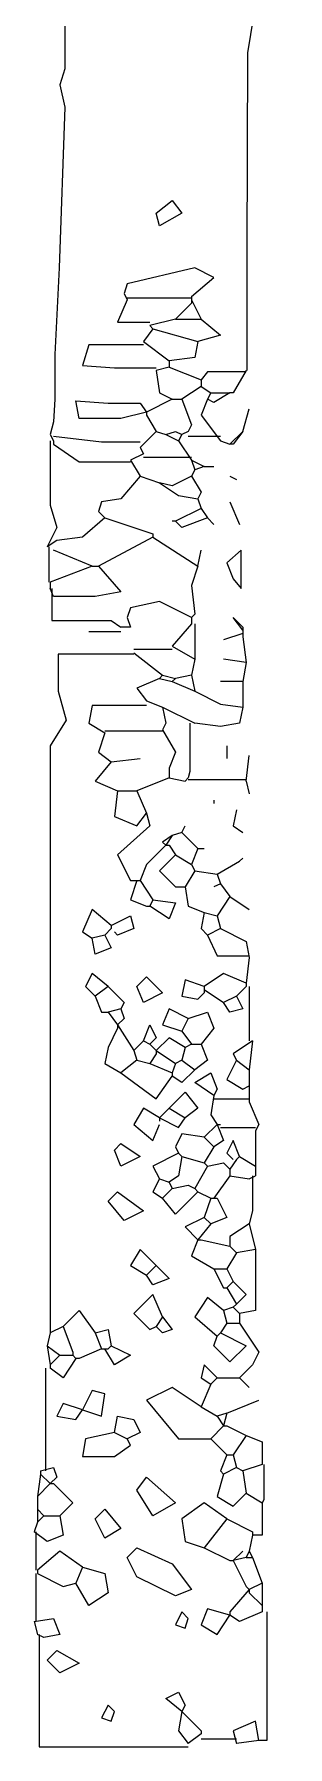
# Model space of a CAD drawing. Header units: millimetres. Extents: x 246 to 337, y 77 to 281.
# Drawn here: x 285.5 to 298.7, y 76.8 to 165.8 of the extents above; entities that cross this region are included whole.
import ezdxf

# ---------------------------------------------------------------- set-up
doc = ezdxf.new("R2010")
doc.units = ezdxf.units.MM

msp = doc.modelspace()

# ---------------------------------------------------------------- linework, layer by layer
at = {"linetype": 'Continuous'}
for points in [[(285.493, 171.793), (286.493, 172.293), (287.326, 171.126), (287.326, 168.294), (287.076, 166.792), (287.076, 163.96), (286.826, 163.126), (287.076, 161.96), (286.784, 153.627), (286.555, 149.126), (286.555, 146.793), (286.493, 145.627), (286.326, 144.96), (286.493, 144.626)], [(298.659, 169.96), (298.159, 171.126), (297.326, 169.46), (296.576, 164.794), (296.534, 154.46), (296.534, 148.293)], [(292.659, 157.126), (293.159, 156.459), (291.992, 155.794), (291.826, 156.459), (292.659, 157.126)], [(293.66, 152.126), (294.826, 153.127), (293.826, 153.627), (290.326, 152.792), (290.159, 152.294), (290.326, 151.959)], [(293.66, 152.126), (293.66, 151.959)], [(290.326, 151.959), (289.825, 150.794), (291.493, 150.794)], [(293.66, 152.043), (290.326, 152.043)], [(293.66, 151.793), (292.825, 150.96)], [(293.66, 151.959), (293.66, 151.793)], [(293.66, 151.959), (294.159, 150.96)], [(291.659, 150.459), (291.159, 149.793)], [(292.825, 150.96), (291.493, 150.626)], [(291.493, 150.626), (291.659, 150.459)], [(291.659, 150.459), (293.993, 149.793)], [(292.825, 150.96), (294.159, 150.96)], [(294.159, 150.96), (295.16, 150.127), (293.993, 149.793)], [(291.159, 149.626), (288.325, 149.626), (287.993, 148.543), (289.659, 148.418), (291.826, 148.418)], [(291.159, 149.793), (292.493, 148.793)], [(293.993, 149.793), (293.826, 148.959), (292.493, 148.793)], [(292.493, 148.793), (292.493, 148.461)], [(292.493, 148.461), (291.826, 148.293)], [(291.826, 148.293), (291.992, 147.127), (292.659, 146.793)], [(292.493, 148.461), (294.159, 147.794)], [(296.492, 148.21), (294.493, 148.21), (294.159, 147.794)], [(294.159, 147.794), (294.159, 147.46)], [(296.492, 148.293), (295.826, 147.127), (295.659, 147.127)], [(292.659, 146.793), (291.325, 146.126)], [(292.659, 146.793), (293.159, 146.793)], [(294.159, 147.46), (293.159, 146.793)], [(293.159, 146.793), (293.66, 145.459), (293.492, 145.126)], [(294.159, 147.46), (294.659, 147.127)], [(294.493, 146.793), (294.159, 145.96), (295.16, 144.626)], [(294.659, 147.127), (294.493, 146.793)], [(295.659, 147.127), (294.826, 146.626), (294.493, 146.793)], [(294.659, 147.127), (295.659, 147.127)], [(291.325, 146.126), (289.993, 145.793), (287.826, 145.793), (287.659, 146.71), (289.326, 146.585), (290.993, 146.585), (291.325, 146.126)], [(291.325, 146.126), (291.325, 145.96)], [(291.325, 145.96), (291.826, 145.126)], [(296.326, 145.126), (296.66, 146.294)], [(291.826, 145.126), (290.993, 144.293)], [(291.826, 145.126), (292.326, 144.96)], [(292.326, 144.96), (292.825, 145.126), (293.159, 144.96)], [(293.492, 145.126), (293.159, 144.96)], [(296.326, 145.126), (295.659, 144.46)], [(296.326, 145.126), (295.826, 144.46), (295.659, 144.46)], [(286.326, 144.626), (286.326, 141.293), (286.659, 140.126), (286.159, 139.127)], [(286.493, 144.876), (288.992, 144.585), (290.993, 144.585)], [(286.493, 144.626), (286.493, 144.46)], [(286.493, 144.46), (287.826, 143.543), (290.492, 143.543)], [(290.993, 144.293), (291.159, 143.959)], [(292.326, 144.96), (292.993, 144.626)], [(293.159, 144.96), (292.993, 144.626)], [(292.993, 144.626), (293.66, 143.627)], [(293.492, 144.876), (295.16, 144.876)], [(295.16, 144.626), (295.659, 144.46)], [(291.159, 143.959), (290.492, 143.627)], [(290.492, 143.627), (290.993, 142.793)], [(291.159, 143.793), (293.66, 143.793)], [(293.66, 143.627), (294.325, 143.294)], [(293.66, 143.627), (293.826, 143.126)], [(294.325, 143.294), (293.826, 143.126)], [(294.325, 143.294), (294.826, 143.294)], [(290.993, 142.793), (289.993, 141.626), (288.992, 141.46), (288.826, 140.959), (289.159, 140.627)], [(290.993, 142.793), (291.992, 142.459)], [(293.66, 142.793), (292.659, 142.293), (291.992, 142.459)], [(291.992, 142.459), (292.993, 141.792), (293.993, 141.626)], [(293.826, 143.126), (293.66, 142.793)], [(293.66, 142.793), (294.159, 141.96), (293.993, 141.626)], [(295.659, 142.793), (295.993, 142.627)], [(293.993, 141.626), (294.159, 141.127)], [(295.659, 141.46), (296.159, 140.292)], [(289.159, 140.627), (287.993, 139.626), (286.659, 139.459), (286.159, 139.127)], [(289.159, 140.627), (291.659, 139.794), (291.659, 139.626)], [(294.159, 141.127), (292.825, 140.46)], [(294.493, 140.627), (293.159, 140.126), (292.825, 140.46)], [(294.159, 141.127), (294.493, 140.627)], [(294.493, 140.627), (294.826, 140.292)], [(292.825, 140.46), (292.659, 140.46)], [(286.243, 139.127), (286.243, 137.293)], [(288.493, 138.126), (286.493, 138.96)], [(291.659, 139.626), (288.826, 138.126)], [(291.659, 139.626), (293.993, 138.126)], [(293.993, 138.126), (294.159, 138.96)], [(296.243, 138.96), (295.493, 138.294), (295.826, 137.46), (296.243, 136.96), (296.243, 138.96)], [(288.493, 138.126), (286.326, 137.293)], [(288.826, 138.126), (289.993, 136.794), (288.659, 136.543), (286.493, 136.543), (286.326, 136.96)], [(288.493, 138.126), (288.826, 138.126)], [(293.993, 138.126), (293.66, 137.126), (293.826, 135.626), (293.66, 135.46)], [(286.326, 137.293), (286.326, 136.96)], [(286.409, 136.96), (286.409, 135.294), (289.493, 135.294), (289.993, 134.96)], [(293.66, 135.46), (291.992, 136.293), (290.492, 135.961), (290.326, 135.46), (290.492, 134.96), (289.993, 134.96)], [(293.66, 135.46), (293.66, 135.126)], [(296.326, 134.793), (295.826, 135.46), (296.326, 134.96), (296.326, 134.793)], [(289.993, 134.709), (288.325, 134.709)], [(293.66, 135.126), (292.659, 133.96)], [(293.826, 135.126), (293.826, 133.46), (293.826, 133.293)], [(296.326, 134.627), (295.326, 134.293)], [(296.326, 134.793), (296.326, 134.627)], [(296.326, 134.627), (296.326, 134.459)], [(296.326, 134.459), (296.492, 133.127)], [(290.66, 133.544), (286.743, 133.544), (286.743, 131.627), (287.159, 130.127), (286.326, 128.793), (286.326, 98.293)], [(292.659, 133.794), (290.66, 133.794)], [(290.66, 133.626), (292.16, 132.46)], [(292.659, 133.96), (293.826, 133.293)], [(293.826, 133.293), (293.66, 132.46)], [(296.492, 133.127), (295.326, 133.293)], [(296.492, 133.127), (296.326, 132.126)], [(291.992, 132.294), (290.826, 131.793), (291.325, 131.127)], [(292.16, 132.46), (291.992, 132.294)], [(291.992, 132.294), (292.659, 132.126)], [(292.16, 132.46), (292.825, 132.294)], [(292.825, 132.294), (292.659, 132.126)], [(292.659, 132.126), (293.826, 131.627)], [(293.66, 132.46), (292.825, 132.294)], [(293.66, 132.46), (293.826, 131.627)], [(296.326, 132.126), (295.16, 132.126)], [(296.326, 132.126), (296.326, 130.794)], [(291.325, 130.876), (288.493, 130.876), (288.325, 129.959), (289.159, 129.46)], [(291.325, 131.127), (292.16, 130.794)], [(292.16, 130.794), (293.826, 129.959)], [(292.16, 130.794), (292.326, 129.959), (292.16, 129.627)], [(293.826, 131.627), (295.16, 130.96), (296.326, 130.794)], [(296.326, 130.794), (296.159, 129.959), (295.16, 129.793), (293.826, 129.959)], [(293.576, 129.959), (293.576, 127.46), (293.492, 127.126)], [(289.159, 129.46), (288.826, 128.459), (289.493, 127.96)], [(292.16, 129.543), (289.159, 129.543)], [(292.16, 129.627), (292.825, 128.459), (292.493, 127.626), (292.493, 127.126)], [(289.493, 127.96), (290.993, 128.127)], [(295.493, 128.793), (295.493, 128.127)], [(296.492, 126.959), (296.66, 128.293)], [(289.493, 127.96), (288.659, 126.959), (289.825, 126.46)], [(289.825, 126.46), (289.659, 125.127), (290.826, 124.626), (291.325, 125.293)], [(289.825, 126.46), (290.826, 126.46)], [(292.493, 127.126), (290.826, 126.46)], [(290.826, 126.46), (291.325, 125.293)], [(292.493, 127.126), (293.326, 126.959), (293.492, 127.126)], [(293.492, 127.043), (296.492, 127.043)], [(296.492, 126.959), (296.66, 126.293)], [(294.826, 125.96), (294.826, 125.794)], [(295.993, 125.459), (295.826, 124.626), (296.326, 124.294)], [(291.325, 125.293), (291.493, 124.626), (289.825, 123.126), (290.492, 121.793), (290.826, 121.793)], [(293.159, 124.294), (293.326, 124.626)], [(292.659, 124.126), (292.16, 123.793), (292.326, 123.627)], [(292.659, 124.126), (292.326, 123.627)], [(293.159, 124.294), (292.659, 124.126)], [(293.159, 124.294), (293.993, 123.461)], [(292.326, 123.627), (291.325, 122.626), (290.993, 121.793)], [(292.825, 123.126), (291.992, 122.293), (292.825, 121.46), (293.326, 121.46)], [(292.326, 123.627), (292.493, 123.627)], [(292.493, 123.627), (292.825, 123.126)], [(292.825, 123.126), (293.66, 122.626)], [(293.993, 123.461), (293.66, 122.626)], [(293.993, 123.461), (294.325, 123.461)], [(294.992, 122.127), (296.159, 122.794), (296.326, 122.96)], [(293.826, 122.293), (293.326, 121.46)], [(293.66, 122.626), (293.826, 122.293)], [(293.826, 122.293), (294.992, 122.127)], [(294.992, 122.127), (295.16, 121.626)], [(290.826, 121.793), (290.492, 120.793), (291.325, 120.459), (291.493, 120.459)], [(290.826, 121.793), (290.993, 121.793)], [(290.993, 121.793), (291.659, 120.793)], [(293.326, 121.46), (293.492, 120.459), (294.325, 120.127)], [(295.16, 121.626), (294.826, 121.46)], [(295.16, 121.626), (295.659, 120.96)], [(289.493, 119.46), (288.493, 120.293), (287.993, 119.127), (288.493, 118.793)], [(291.659, 120.793), (292.825, 120.627), (292.493, 119.794), (291.493, 120.459)], [(291.659, 120.793), (291.493, 120.459)], [(294.325, 120.127), (294.159, 119.293), (294.493, 118.959)], [(294.325, 120.127), (294.992, 119.96)], [(295.659, 120.96), (294.992, 119.96)], [(295.659, 120.96), (296.66, 120.293)], [(289.493, 119.293), (289.159, 118.959)], [(289.493, 119.46), (290.492, 119.96), (290.66, 119.293), (289.825, 118.959), (289.659, 119.127)], [(289.493, 119.46), (289.493, 119.293)], [(295.16, 119.293), (294.493, 118.959)], [(294.992, 119.96), (295.16, 119.293)], [(295.16, 119.293), (296.492, 118.627), (296.66, 117.793)], [(289.159, 118.959), (288.493, 118.793)], [(289.159, 118.959), (289.493, 118.294), (288.659, 117.96), (288.493, 118.793)], [(294.493, 118.959), (294.992, 117.876), (296.66, 117.876)], [(296.66, 117.793), (296.492, 116.46)], [(289.326, 116.294), (288.493, 116.96), (288.159, 116.294), (288.659, 115.793)], [(291.325, 116.792), (292.16, 115.959), (291.159, 115.46), (290.826, 116.294), (291.325, 116.792)], [(294.325, 116.294), (293.326, 116.626), (293.159, 115.793), (293.993, 115.627), (294.325, 115.959)], [(296.492, 116.46), (295.326, 116.96), (294.325, 116.294)], [(289.326, 116.294), (288.659, 115.793)], [(288.659, 115.793), (288.992, 114.96), (289.326, 114.96)], [(289.326, 116.294), (290.159, 115.46), (289.993, 115.126)], [(294.325, 116.294), (294.325, 116.127)], [(294.325, 116.127), (294.325, 115.959)], [(294.325, 116.127), (295.326, 115.46)], [(295.993, 115.793), (295.326, 115.46)], [(295.993, 115.793), (296.326, 115.126), (295.659, 114.96), (295.326, 115.46)], [(296.492, 116.294), (295.993, 115.793)], [(296.492, 116.46), (296.492, 116.294)], [(296.66, 116.294), (296.66, 113.46)], [(289.993, 115.126), (289.326, 114.96)], [(289.326, 114.96), (289.825, 114.293)], [(289.993, 115.126), (290.159, 114.626), (289.825, 114.293)], [(293.492, 114.626), (292.493, 115.126), (292.16, 114.293), (293.159, 113.96)], [(293.492, 114.626), (294.493, 114.96), (294.826, 114.127), (294.159, 113.294)], [(289.825, 114.127), (289.326, 113.126), (289.159, 112.293), (289.993, 111.794)], [(289.825, 114.293), (289.825, 114.127)], [(289.825, 114.293), (290.66, 112.959)], [(291.159, 113.46), (291.493, 114.293), (291.826, 113.626), (291.493, 113.294)], [(293.492, 114.626), (293.159, 113.96)], [(293.159, 113.96), (293.66, 113.294)], [(291.159, 113.46), (290.66, 112.959)], [(291.159, 113.46), (291.493, 113.294)], [(291.493, 113.294), (291.826, 112.959)], [(293.326, 113.126), (292.493, 113.626), (291.826, 112.959)], [(293.326, 113.126), (293.159, 112.461)], [(293.66, 113.294), (293.326, 113.126)], [(293.66, 113.294), (294.159, 113.294)], [(294.159, 113.294), (294.493, 112.461), (293.826, 111.96)], [(296.826, 113.46), (295.826, 112.793), (295.993, 112.461)], [(296.826, 113.46), (296.66, 111.96)], [(290.826, 112.461), (289.993, 111.794)], [(290.66, 112.959), (290.826, 112.461)], [(290.826, 112.461), (291.493, 112.293)], [(291.826, 112.793), (291.493, 112.293)], [(291.493, 112.293), (292.659, 111.794)], [(291.826, 112.959), (291.826, 112.793)], [(291.826, 112.959), (292.825, 112.293)], [(292.825, 112.293), (292.659, 111.794)], [(293.159, 112.461), (292.825, 112.293)], [(293.159, 112.461), (293.826, 111.96)], [(295.993, 112.461), (295.493, 111.46), (296.326, 110.961), (296.66, 111.127)], [(295.993, 112.461), (296.66, 111.96)], [(289.993, 111.794), (291.826, 110.46), (292.659, 111.626)], [(293.826, 111.96), (293.159, 111.293), (292.659, 111.626)], [(292.659, 111.794), (292.659, 111.626)], [(294.826, 110.626), (293.826, 111.293), (294.659, 111.794), (294.992, 110.961), (294.826, 110.626)], [(296.66, 111.96), (296.66, 111.127)], [(292.493, 109.96), (293.326, 110.793), (293.993, 109.96), (293.326, 109.459)], [(294.826, 110.626), (294.659, 109.627), (294.992, 109.126)], [(294.826, 110.46), (296.66, 110.46)], [(296.66, 111.127), (296.66, 110.294)], [(291.992, 109.459), (291.159, 109.96), (290.66, 109.126), (291.659, 108.293), (291.992, 109.126)], [(292.493, 109.96), (291.992, 109.459)], [(291.992, 109.459), (291.992, 109.293)], [(291.992, 109.459), (292.993, 108.96), (293.326, 109.459)], [(292.493, 109.96), (293.326, 109.459)], [(296.66, 110.294), (297.159, 109.126), (296.992, 108.794)], [(294.325, 108.46), (293.159, 108.626), (292.825, 107.959), (292.993, 107.627)], [(294.992, 109.126), (294.325, 108.46)], [(294.992, 109.126), (295.326, 108.293), (294.826, 107.959)], [(294.992, 109.126), (295.16, 109.126)], [(295.16, 108.96), (296.992, 108.96)], [(296.992, 108.794), (296.992, 106.96)], [(289.993, 108.127), (290.993, 107.46), (289.993, 106.96), (289.659, 107.793), (289.993, 108.127)], [(294.325, 108.46), (294.826, 107.959)], [(294.826, 107.959), (294.325, 107.126)], [(296.159, 107.46), (295.826, 108.293), (295.493, 107.627), (295.826, 107.294)], [(292.993, 107.627), (291.659, 106.96), (291.992, 106.293)], [(293.159, 107.46), (292.993, 106.459), (292.493, 106.127)], [(292.993, 107.627), (293.159, 107.46)], [(293.159, 107.46), (294.325, 107.126)], [(294.493, 106.96), (293.826, 105.794)], [(294.325, 107.126), (294.493, 106.96)], [(294.493, 106.96), (295.326, 107.126), (295.659, 106.793)], [(295.993, 107.294), (295.659, 106.793)], [(295.659, 106.793), (295.659, 106.459)], [(296.159, 107.46), (295.993, 107.294)], [(296.159, 107.46), (296.992, 106.96)], [(296.992, 106.96), (296.992, 106.459)], [(291.992, 106.293), (291.659, 105.626), (292.16, 105.294)], [(291.992, 106.293), (292.493, 106.127)], [(292.493, 106.127), (292.659, 105.794)], [(292.659, 105.794), (293.492, 105.96), (293.826, 105.794)], [(295.659, 106.459), (294.826, 105.294)], [(295.659, 106.459), (296.66, 106.293), (296.992, 106.459)], [(296.826, 106.459), (296.826, 104.627), (296.66, 103.96)], [(289.825, 105.626), (291.159, 104.627), (290.159, 104.126), (289.326, 105.127), (289.825, 105.626)], [(292.659, 105.794), (292.16, 105.294)], [(293.993, 105.626), (292.825, 104.46), (292.16, 105.294)], [(293.826, 105.794), (293.993, 105.626)], [(293.993, 105.626), (294.659, 105.294)], [(294.659, 105.294), (294.325, 104.293)], [(294.992, 105.294), (295.493, 104.293), (294.659, 103.96)], [(294.659, 105.294), (294.826, 105.294)], [(294.826, 105.294), (294.992, 105.294)], [(294.325, 104.293), (293.326, 103.794), (293.993, 103.127)], [(294.325, 104.293), (294.659, 103.96)], [(294.659, 103.96), (293.993, 103.127)], [(296.66, 103.96), (295.659, 103.293), (295.659, 102.793)], [(296.66, 103.96), (296.992, 102.626)], [(291.826, 101.793), (290.993, 102.626), (290.492, 101.793), (291.325, 101.293)], [(293.993, 103.127), (293.66, 102.294), (294.826, 101.627)], [(293.993, 103.127), (294.159, 103.127)], [(294.159, 103.127), (295.659, 102.793)], [(295.993, 102.46), (295.493, 101.627)], [(295.659, 102.793), (295.993, 102.46)], [(296.992, 102.626), (295.993, 102.46)], [(296.992, 102.626), (296.992, 99.46), (296.159, 99.294)], [(291.826, 101.793), (292.493, 101.126), (291.659, 100.794), (291.325, 101.293)], [(291.826, 101.793), (291.325, 101.293)], [(294.826, 101.627), (295.493, 101.627)], [(294.826, 101.627), (295.326, 100.626), (295.493, 100.626)], [(295.493, 101.627), (295.826, 100.96)], [(295.826, 100.96), (295.493, 100.626)], [(295.493, 100.626), (295.993, 99.793)], [(295.826, 100.96), (296.492, 100.293), (295.993, 99.793)], [(292.16, 99.126), (291.659, 100.293), (290.66, 99.294), (291.493, 98.461), (291.826, 98.627)], [(295.326, 99.46), (294.493, 100.127), (293.826, 99.126), (294.992, 98.127)], [(295.993, 99.793), (295.826, 99.626)], [(286.993, 98.627), (287.826, 99.46), (288.659, 98.293)], [(292.16, 99.126), (292.659, 98.461), (292.16, 98.293), (291.826, 98.627)], [(292.16, 99.126), (291.826, 98.627)], [(295.493, 98.793), (295.16, 98.293)], [(295.826, 99.626), (295.326, 99.46)], [(295.326, 99.46), (295.493, 98.793)], [(295.493, 98.793), (296.159, 98.793)], [(295.826, 99.626), (296.159, 99.294)], [(296.159, 99.294), (296.159, 98.793)], [(296.159, 98.793), (297.159, 97.293), (296.826, 96.627), (296.159, 95.96)], [(286.326, 98.293), (286.159, 97.626)], [(286.993, 98.627), (286.326, 98.293)], [(286.993, 98.627), (287.492, 97.293), (287.492, 97.127)], [(288.659, 98.293), (289.326, 98.461), (289.493, 97.626)], [(288.659, 98.293), (288.992, 97.46)], [(295.16, 98.293), (296.492, 97.626), (295.659, 96.793), (294.826, 97.626), (294.992, 98.127)], [(295.16, 98.293), (294.992, 98.127)], [(286.159, 97.626), (286.826, 97.127)], [(286.159, 97.626), (286.326, 96.627)], [(286.826, 97.127), (286.326, 96.627)], [(286.826, 97.127), (287.492, 97.127)], [(287.492, 97.127), (287.659, 96.959)], [(288.992, 97.46), (287.826, 96.959), (287.659, 96.959)], [(288.992, 97.46), (289.159, 97.46)], [(289.493, 97.626), (290.492, 97.127), (289.659, 96.627), (289.159, 97.46)], [(289.159, 97.46), (289.326, 97.46)], [(289.493, 97.626), (289.326, 97.46)], [(286.076, 96.46), (286.076, 91.127)], [(287.659, 96.959), (286.993, 95.96), (286.326, 96.46)], [(286.326, 96.627), (286.326, 96.46)], [(294.992, 95.96), (294.325, 96.627), (294.159, 95.96), (294.659, 95.627)], [(287.993, 94.294), (288.992, 93.959), (289.159, 95.127), (288.493, 95.293), (287.993, 94.294)], [(294.159, 94.46), (292.659, 95.459), (291.325, 94.794), (292.993, 92.794), (294.659, 92.794)], [(294.659, 95.627), (294.159, 94.46)], [(294.992, 95.96), (294.659, 95.627)], [(294.992, 95.96), (296.159, 95.96)], [(296.159, 95.96), (296.66, 95.459)], [(287.993, 94.294), (286.993, 94.626), (286.659, 93.959), (287.659, 93.793), (287.993, 94.294)], [(294.159, 94.46), (294.992, 93.959)], [(295.493, 94.127), (297.159, 94.794)], [(289.659, 93.126), (289.825, 93.959), (290.66, 93.793), (290.993, 93.126), (290.326, 92.794)], [(295.326, 93.46), (294.659, 92.794)], [(295.493, 94.127), (294.992, 93.959)], [(294.992, 93.959), (295.326, 93.46)], [(295.493, 94.127), (295.326, 93.46)], [(295.326, 93.46), (295.493, 93.46)], [(295.493, 93.46), (296.492, 92.96)], [(289.659, 93.126), (288.159, 92.794), (287.993, 91.877), (289.659, 91.877), (290.492, 92.459), (290.326, 92.794)], [(289.659, 93.126), (290.326, 92.794)], [(294.659, 92.794), (295.493, 91.96)], [(296.492, 92.96), (295.826, 91.96)], [(296.492, 92.96), (297.326, 92.627), (297.326, 91.46)], [(295.493, 91.96), (295.16, 91.127), (295.326, 90.96)], [(295.493, 91.96), (295.826, 91.96)], [(295.826, 91.96), (295.993, 91.294)], [(285.826, 90.96), (285.659, 89.794)], [(285.826, 91.127), (286.493, 91.294), (286.659, 90.793), (286.326, 90.461)], [(285.826, 91.127), (285.826, 90.96)], [(285.826, 90.96), (286.326, 90.461)], [(291.325, 90.793), (292.825, 89.46), (291.659, 88.793), (290.826, 90.126), (291.325, 90.793)], [(295.326, 90.96), (294.992, 89.794), (295.826, 89.293), (296.492, 89.96)], [(295.993, 91.294), (295.326, 90.96)], [(295.993, 91.294), (296.326, 91.127)], [(297.326, 91.46), (296.326, 91.127)], [(296.326, 91.127), (296.492, 89.96)], [(297.409, 91.46), (297.409, 89.626), (297.326, 89.46)], [(286.326, 90.461), (285.659, 89.794)], [(286.326, 90.461), (286.493, 90.461)], [(286.493, 90.461), (287.492, 89.46), (286.826, 88.793)], [(296.492, 89.96), (297.326, 89.46)], [(285.659, 89.794), (285.659, 89.127)], [(285.659, 89.127), (285.992, 88.793)], [(285.659, 89.127), (285.659, 88.46)], [(289.159, 89.127), (289.993, 88.126), (289.159, 87.627), (288.659, 88.626), (289.159, 89.127)], [(295.493, 88.626), (294.325, 89.46), (293.159, 88.626), (293.326, 87.461), (294.325, 87.126)], [(297.326, 89.46), (297.326, 87.793), (296.826, 87.793)], [(286.826, 88.793), (286.993, 87.793), (286.159, 87.461), (285.493, 87.96)], [(285.659, 88.46), (285.493, 87.96)], [(285.992, 88.793), (285.659, 88.46)], [(285.992, 88.793), (286.826, 88.793)], [(295.493, 88.626), (294.325, 87.126)], [(295.493, 88.626), (296.826, 87.96), (296.826, 87.793)], [(285.576, 87.96), (285.576, 85.961)], [(296.826, 87.793), (296.66, 86.96)], [(287.993, 86.127), (286.826, 86.96), (285.659, 85.961)], [(290.826, 87.126), (292.659, 86.293), (293.66, 84.96), (292.825, 84.627), (290.826, 85.627), (290.326, 86.626), (290.826, 87.126)], [(294.325, 87.126), (295.659, 86.46), (295.826, 86.46)], [(295.826, 86.46), (296.326, 86.96)], [(296.492, 86.626), (295.826, 86.46)], [(295.826, 86.46), (296.492, 85.126), (296.66, 84.96)], [(296.66, 86.96), (296.492, 86.626)], [(296.492, 86.626), (296.826, 86.626)], [(296.66, 86.96), (296.826, 86.626)], [(296.826, 86.626), (297.326, 85.294)], [(285.576, 85.793), (285.576, 83.293)], [(285.659, 85.961), (285.659, 85.793)], [(285.659, 85.793), (286.993, 85.126), (287.659, 85.294)], [(287.993, 86.127), (287.659, 85.294)], [(287.993, 86.127), (289.159, 85.793), (289.326, 84.793), (288.325, 84.127), (287.659, 85.294)], [(296.66, 84.96), (295.659, 83.794), (295.659, 83.626)], [(297.326, 85.294), (296.66, 84.96)], [(296.66, 84.96), (296.66, 84.793)], [(296.66, 84.793), (297.326, 84.127)], [(297.326, 85.294), (297.326, 84.127)], [(293.159, 83.794), (292.825, 83.127), (293.326, 82.959), (293.492, 83.46), (293.159, 83.794)], [(295.659, 83.626), (294.493, 83.96), (294.159, 83.127), (294.992, 82.627), (295.659, 83.626)], [(297.326, 83.794), (296.159, 83.293), (295.659, 83.626)], [(297.575, 83.794), (297.575, 77.126), (297.159, 77.126)], [(297.326, 84.127), (297.326, 83.794)], [(285.493, 83.293), (286.493, 83.46), (286.826, 82.627), (285.992, 82.46), (285.659, 82.627)], [(285.493, 83.293), (285.659, 82.627)], [(285.742, 82.627), (285.742, 76.793), (293.492, 76.793)], [(286.659, 81.794), (287.826, 81.127), (286.826, 80.626), (286.159, 81.293), (286.659, 81.794)], [(293.159, 78.627), (292.326, 79.293), (292.993, 79.627), (293.326, 78.96), (293.159, 78.627)], [(289.326, 78.96), (288.992, 78.293), (289.493, 78.127), (289.659, 78.627), (289.326, 78.96)], [(293.159, 78.627), (292.993, 77.626), (293.492, 76.96)], [(293.159, 78.627), (294.159, 77.626), (294.159, 77.46)], [(294.159, 77.46), (293.492, 76.96)], [(297.159, 77.126), (296.992, 78.127), (295.826, 77.626), (295.993, 76.96)], [(294.159, 77.21), (295.993, 77.21)], [(297.159, 77.126), (295.993, 76.96)]]:
    msp.add_lwpolyline(points, dxfattribs=at)

doc.saveas('drawing.dxf')
